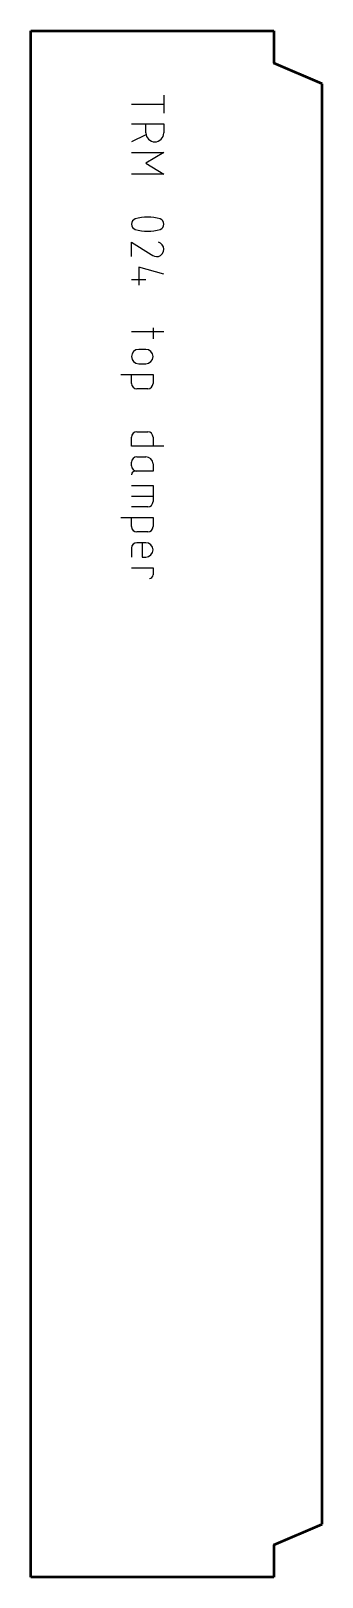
# Model space of a CAD drawing. Header units: millimetres. Extents: x 0 to 90, y 0 to 480.
import ezdxf

# ---------------------------------------------------------------- set-up
doc = ezdxf.new("R2010")
doc.units = ezdxf.units.MM
doc.layers.add('IV_MARK_SURFACE', color=2, linetype='Continuous', lineweight=25)
doc.layers.add('IV_OUTER_PROFILE', color=7, linetype='Continuous', lineweight=50)

msp = doc.modelspace()

# ---------------------------------------------------------------- linework, layer by layer
at = {"layer": 'IV_MARK_SURFACE'}
for p, q in [((31.2, 457.23), (41.2, 457.23)), ((41.2, 460.01), (41.2, 457.23)), ((41.2, 457.23), (41.2, 454.45)), ((31.2, 451.12), (35.64, 451.12)), ((35.64, 447.79), (31.2, 445.56)), ((35.64, 451.12), (41.2, 451.12)), ((35.64, 448.34), (35.64, 451.12)), ((41.2, 451.12), (41.2, 448.34)), ((31.2, 442.23), (41.2, 442.23)), ((41.2, 442.23), (35.64, 438.9)), ((35.64, 438.9), (41.2, 435.56)), ((41.2, 435.56), (31.2, 435.56)), ((31.2, 410.01), (31.2, 414.45)), ((31.2, 414.45), (37.31, 410.56)), ((33.42, 406.67), (33.42, 402.79)), ((41.2, 404.45), (33.42, 406.67)), ((31.2, 402.79), (33.42, 402.79)), ((33.42, 402.79), (35.64, 402.79)), ((33.42, 402.79), (33.42, 401.12)), ((31.2, 386.67), (37.86, 386.67)), ((37.86, 387.79), (37.86, 386.67)), ((37.86, 386.67), (41.2, 386.67)), ((37.86, 386.67), (37.86, 384.45)), ((35.64, 381.12), (33.42, 381.12)), ((33.42, 376.67), (35.64, 376.67)), ((27.86, 373.34), (31.2, 373.34)), ((31.2, 373.34), (37.86, 373.34)), ((31.2, 370.56), (31.2, 373.34)), ((37.86, 373.34), (37.86, 370.56)), ((36.2, 368.9), (32.86, 368.9)), ((32.86, 355.56), (36.2, 355.56)), ((31.2, 351.12), (31.2, 353.9)), ((37.86, 351.12), (31.2, 351.12)), ((37.86, 353.9), (37.86, 351.12)), ((41.2, 351.12), (37.86, 351.12)), ((31.2, 345.01), (31.2, 346.12)), ((32.86, 347.79), (35.64, 347.79)), ((32.86, 343.34), (32.31, 343.34)), ((37.86, 343.34), (32.86, 343.34)), ((37.86, 345.56), (37.86, 343.34)), ((31.2, 338.9), (37.86, 338.9)), ((37.86, 338.9), (37.86, 335.56)), ((31.2, 335.56), (37.86, 335.56)), ((36.2, 332.23), (31.2, 332.23)), ((37.86, 335.56), (37.86, 333.9)), ((27.86, 328.9), (31.2, 328.9)), ((31.2, 328.9), (37.86, 328.9)), ((31.2, 326.12), (31.2, 328.9)), ((37.86, 328.9), (37.86, 326.12)), ((36.2, 324.45), (32.86, 324.45)), ((31.2, 319.45), (31.2, 316.67)), ((34.53, 321.12), (32.86, 321.12)), ((35.64, 321.12), (34.53, 321.12)), ((34.53, 321.12), (34.53, 316.67)), ((31.2, 313.34), (37.86, 313.34)), ((34.53, 316.67), (35.64, 316.67)), ((37.86, 313.34), (37.86, 311.12))]:
    msp.add_line(p, q, dxfattribs=at)
for centre, radius, start, end in [((38.42, 448.34), 2.78, 180, 0), ((33.02, 420.01), 1.81, 113.0373, 246.9627), ((36.2, 408.23), 13.99, 73.8661, 106.1339), ((36.2, 431.78), 13.99, 253.8661, 286.1339), ((39.4, 420.01), 1.8, 292.4119, 67.5881), ((38.88, 412.23), 2.32, 286.4047, 73.5953), ((39.1, 413), 3.02, 233.6911, 278.2364), ((33.42, 378.9), 2.22, 90, 270), ((35.64, 378.9), 2.22, 270, 90), ((32.86, 370.56), 1.67, 180, 270), ((36.2, 370.56), 1.67, 270, 0), ((32.86, 353.9), 1.67, 90, 180), ((36.2, 353.9), 1.67, 0, 90), ((32.86, 346.12), 1.67, 90, 180), ((35.64, 345.56), 2.22, 0, 90), ((32.86, 345.01), 1.67, 180, 270), ((32.31, 342.23), 1.11, 90, 180), ((36.2, 333.9), 1.67, 270, 0), ((32.86, 326.12), 1.67, 180, 270), ((36.2, 326.12), 1.67, 270, 0), ((32.86, 319.45), 1.67, 90, 180), ((35.64, 318.9), 2.22, 270, 90), ((36.75, 311.12), 1.11, 270, 0)]:
    msp.add_arc(centre, radius, start, end, dxfattribs=at)
at = {"layer": 'IV_OUTER_PROFILE'}
for p, q in [((0, 480), (75.28, 480)), ((0, 0), (0, 480)), ((75.28, 480), (75.28, 470)), ((90.28, 463.55), (75.28, 470)), ((90.28, 16.45), (90.28, 463.55)), ((75.28, 10), (90.28, 16.45)), ((75.28, 10), (75.28, 0)), ((75.28, 0), (0, 0))]:
    msp.add_line(p, q, dxfattribs=at)

doc.saveas('drawing.dxf')
